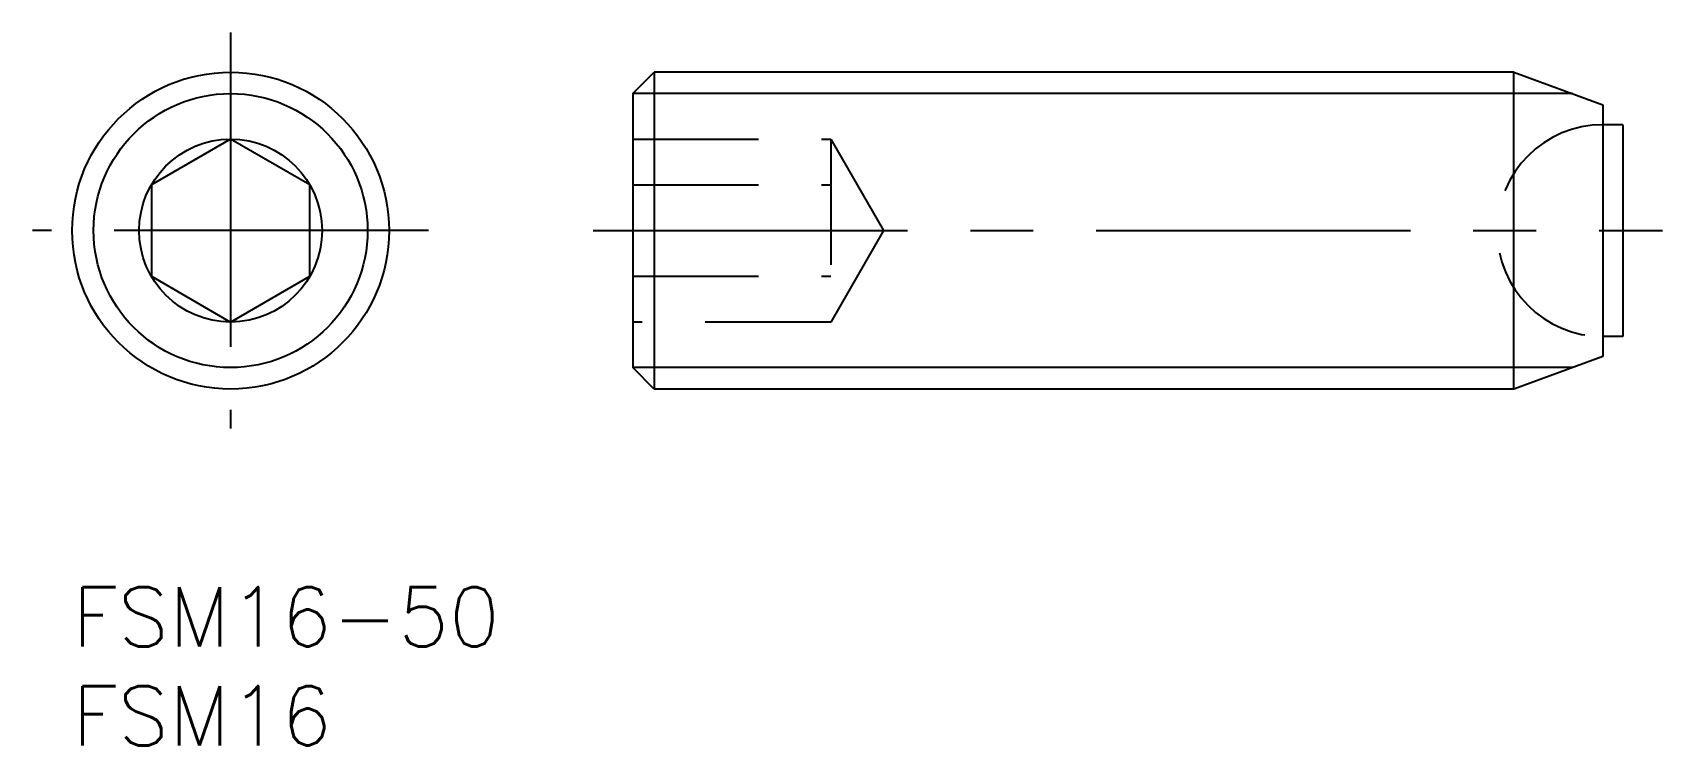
# Model space of a CAD drawing. Extents: x -2 to 80.3, y -8 to 28.
import ezdxf

# ---------------------------------------------------------------- set-up
doc = ezdxf.new("R2010")
doc.units = 0
doc.header["$LTSCALE"] = 0.5
doc.linetypes.add('CENTER', pattern=[50.8, 31.75, -6.35, 6.35, -6.35])
doc.linetypes.add('DASHED', pattern=[19.05, 12.7, -6.35])
for name, color, linetype in [('MSM_CENTER', 1, 'CENTER'), ('MSM_CONTINUOUS', 7, 'CONTINUOUS'), ('MSM_DASHED', 4, 'DASHED'), ('MSM_NARROW', 5, 'CONTINUOUS'), ('MSM_PART_NUMBER', 7, 'CONTINUOUS')]:
    doc.layers.add(name, color=color, linetype=linetype)
doc.styles.get("Standard").update_dxf_attribs({"font": 'txt.shx', "height": 3, "bigfont": 'bigfont.shx'})

# ---------------------------------------------------------------- blocks, each defined once
blk = doc.blocks.new('*U3')
at = {"layer": 'MSM_PART_NUMBER'}
blk.add_text('FSM16-50', height=3, dxfattribs=at).set_placement((0, -3))
blk = doc.blocks.new('*U4')
at = {"layer": 'MSM_PART_NUMBER'}
blk.add_text('FSM16', height=3, dxfattribs=at).set_placement((0, -8))

msp = doc.modelspace()

# ---------------------------------------------------------------- linework, layer by layer
at = {"layer": 'MSM_CENTER'}
for p, q in [((8, 28), (8, 8)), ((18, 18), (-2, 18)), ((26.311, 18), (80.311, 18))]:
    msp.add_line(p, q, dxfattribs=at)
at = {"layer": 'MSM_CONTINUOUS'}
for p, q in [((28.311, 24.917), (29.394, 26)), ((72.803, 26), (29.394, 26)), ((29.394, 26), (29.394, 10)), ((72.803, 10), (72.803, 26)), ((72.803, 26), (77.311, 24.359)), ((28.311, 24.917), (28.311, 11.082)), ((77.311, 24.359), (77.311, 11.641)), ((78.311, 23.35), (77.311, 23.35)), ((78.311, 23.35), (78.311, 12.65)), ((8, 22.619), (4, 20.309)), ((12, 20.309), (8, 22.619)), ((4, 20.309), (4, 15.691)), ((12, 15.691), (12, 20.309)), ((4, 15.691), (8, 13.381)), ((8, 13.381), (12, 15.691)), ((78.311, 12.65), (77.311, 12.65)), ((77.311, 11.641), (72.803, 10)), ((29.394, 10), (28.311, 11.082)), ((72.803, 10), (29.394, 10))]:
    msp.add_line(p, q, dxfattribs=at)
for radius in [8, 4.619]:
    msp.add_circle((8, 18), radius, dxfattribs=at)
at = {"layer": 'MSM_DASHED'}
for p, q in [((28.311, 22.619), (38.311, 22.619)), ((38.311, 22.619), (40.978, 18)), ((38.311, 22.619), (38.311, 13.381)), ((28.311, 20.309), (38.311, 20.309)), ((40.978, 18), (38.311, 13.381)), ((28.311, 15.691), (38.311, 15.691)), ((38.311, 13.381), (28.311, 13.381))]:
    msp.add_line(p, q, dxfattribs=at)
msp.add_arc((77.311, 18), 5.35, 90, 270, dxfattribs=at)
at = {"layer": 'MSM_NARROW'}
for p, q in [((75.777, 24.917), (28.311, 24.917)), ((75.777, 11.082), (28.311, 11.082))]:
    msp.add_line(p, q, dxfattribs=at)
msp.add_circle((8, 18), 6.918, dxfattribs=at)

# ---------------------------------------------------------------- block references
at = {"layer": 'MSM_CONTINUOUS'}
for name in ['*U3', '*U4']:
    msp.add_blockref(name, (0, 0), dxfattribs=at)

doc.saveas('drawing.dxf')
